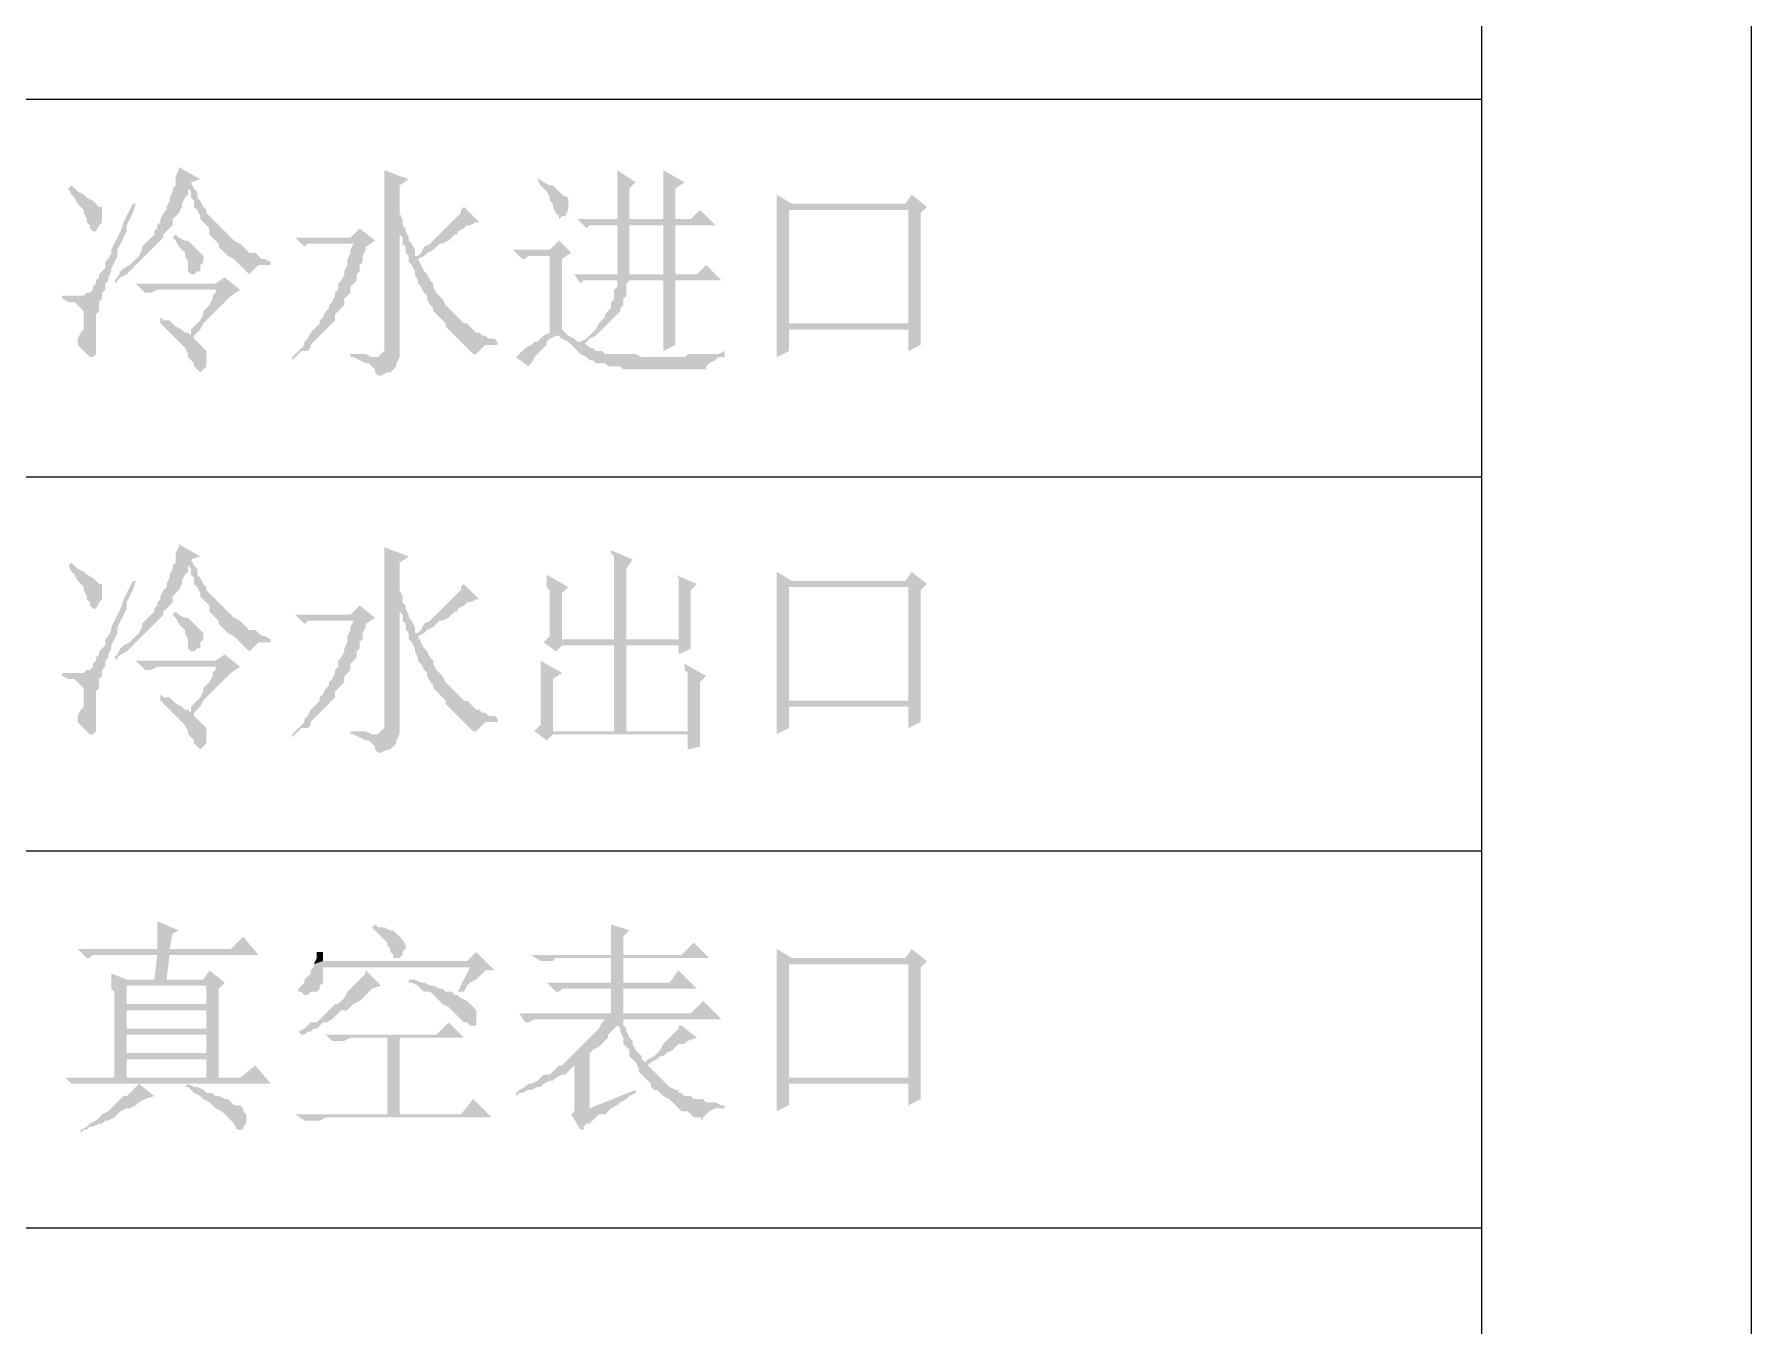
# Model space of a CAD drawing. Header units: millimetres. Extents: x 6 to 291, y 3 to 207.
# Drawn here: x 267.12 to 290.83, y 61.51 to 79.34 of the extents above; entities that cross this region are included whole.
import ezdxf

# ---------------------------------------------------------------- set-up
doc = ezdxf.new("R2010")
doc.units = ezdxf.units.MM

msp = doc.modelspace()

# ---------------------------------------------------------------- hatches: boundary and pattern name
at = {"true_color": 0x00b8b8}
h = msp.add_hatch(color=132, dxfattribs=at)
h.dxf.hatch_style = 2
h.paths.add_polyline_path([(269.112944, 77.512333), (269.112944, 77.47), (269.07061, 77.385333), (269.07061, 77.258333), (269.028277, 77.216), (269.239944, 77.216), (269.282277, 77.173667), (269.282277, 77.089), (269.32461, 77.046667), (269.32461, 76.962), (269.366944, 76.919667), (269.409277, 76.835), (269.409277, 76.792667), (269.45161, 76.750333), (269.493944, 76.708), (269.536277, 76.665667), (269.536277, 76.581), (269.57861, 76.538667), (269.620944, 76.496333), (269.663277, 76.454), (269.663277, 76.411667), (269.70561, 76.369333), (269.747944, 76.327), (269.790277, 76.284667), (269.874944, 76.242333), (269.917277, 76.2), (270.298277, 76.157667), (270.382944, 76.157667), (270.382944, 76.2), (270.298277, 76.242333), (270.255944, 76.242333), (270.21361, 76.284667), (270.171277, 76.327), (270.08661, 76.327), (270.044277, 76.369333), (270.001944, 76.411667), (269.95961, 76.454), (269.874944, 76.496333), (269.83261, 76.538667), (269.790277, 76.581), (269.747944, 76.623333), (269.70561, 76.665667), (269.663277, 76.708), (269.620944, 76.750333), (269.57861, 76.792667), (269.536277, 76.835), (269.493944, 76.877333), (269.493944, 76.919667), (269.45161, 76.962), (269.409277, 77.046667), (269.366944, 77.089), (269.366944, 77.173667), (269.32461, 77.216), (269.282277, 77.300667), (269.409277, 77.343)])
h = msp.add_hatch(color=132, dxfattribs=at)
h.dxf.hatch_style = 2
h.paths.add_polyline_path([(271.949277, 77.47), (271.949277, 74.972333), (271.906944, 74.93), (271.86461, 74.887667), (271.48361, 74.887667), (271.525944, 74.887667), (271.61061, 74.845333), (271.695277, 74.803), (271.73761, 74.803), (271.779944, 74.760667), (271.822277, 74.718333), (271.822277, 74.676), (271.86461, 74.633667), (271.86461, 74.591333), (271.86461, 74.633667), (271.906944, 74.633667), (271.99161, 74.676), (272.033944, 74.676), (272.076277, 74.718333), (272.11861, 74.760667), (272.11861, 74.803), (272.160944, 74.887667), (272.160944, 76.708), (272.203277, 76.708), (272.203277, 76.792667), (272.160944, 76.877333), (272.160944, 77.258333), (272.287944, 77.343)])
h = msp.add_hatch(color=132, dxfattribs=at)
h.dxf.hatch_style = 2
h.paths.add_polyline_path([(274.108277, 77.343), (274.065944, 77.343), (274.108277, 77.258333), (274.15061, 77.216), (274.192944, 77.173667), (274.235277, 77.089), (274.235277, 77.046667), (274.27761, 77.004333), (274.27761, 76.962), (274.319944, 76.877333), (274.362277, 76.835), (274.362277, 76.792667), (274.40461, 76.835), (274.446944, 76.835), (274.489277, 76.919667), (274.489277, 76.962), (274.489277, 77.089), (274.40461, 77.131333), (274.362277, 77.173667), (274.319944, 77.216), (274.27761, 77.258333), (274.235277, 77.258333), (274.15061, 77.300667)])
h = msp.add_hatch(color=132, dxfattribs=at)
h.dxf.hatch_style = 2
h.paths.add_polyline_path([(275.16661, 77.47), (275.16661, 76.792667), (275.335944, 76.792667), (275.335944, 77.216), (275.42061, 77.300667)])
h = msp.add_hatch(color=132, dxfattribs=at)
h.dxf.hatch_style = 2
h.paths.add_polyline_path([(275.80161, 77.47), (275.80161, 76.792667), (275.970944, 76.792667), (275.970944, 77.216), (276.097944, 77.300667)])
h = msp.add_hatch(color=132, dxfattribs=at)
h.dxf.hatch_style = 2
h.paths.add_polyline_path([(267.631277, 77.258333), (267.588944, 77.216), (267.631277, 77.131333), (267.67361, 77.089), (267.715944, 77.004333), (267.758277, 76.962), (267.80061, 76.919667), (267.80061, 76.877333), (267.842944, 76.792667), (267.842944, 76.750333), (267.885277, 76.708), (267.885277, 76.665667), (267.92761, 76.623333), (267.969944, 76.623333), (268.012277, 76.708), (268.05461, 76.750333), (268.05461, 76.877333), (268.05461, 76.962), (268.012277, 76.962), (267.969944, 77.004333), (267.92761, 77.046667), (267.842944, 77.089), (267.80061, 77.131333), (267.715944, 77.173667)])
h = msp.add_hatch(color=132, dxfattribs=at)
h.dxf.hatch_style = 2
h.paths.add_polyline_path([(269.028277, 77.216), (269.028277, 77.173667), (268.985944, 77.089), (268.985944, 77.046667), (268.94361, 76.962), (268.94361, 76.919667), (268.901277, 76.877333), (268.858944, 76.792667), (268.858944, 76.750333), (268.81661, 76.708), (268.81661, 76.665667), (268.774277, 76.623333), (268.774277, 76.581), (268.731944, 76.538667), (268.68961, 76.496333), (268.647277, 76.454), (268.604944, 76.411667), (268.604944, 76.369333), (268.56261, 76.284667), (268.520277, 76.242333), (268.477944, 76.2), (268.43561, 76.157667), (268.350944, 76.115333), (268.30861, 76.073), (268.266277, 75.988333), (268.223944, 75.946), (268.266277, 75.903667), (268.266277, 75.946), (268.30861, 75.988333), (268.393277, 76.030667), (268.43561, 76.073), (268.477944, 76.115333), (268.520277, 76.157667), (268.56261, 76.2), (268.604944, 76.242333), (268.647277, 76.284667), (268.68961, 76.327), (268.731944, 76.369333), (268.774277, 76.411667), (268.81661, 76.454), (268.858944, 76.496333), (268.901277, 76.538667), (268.901277, 76.581), (268.94361, 76.623333), (268.985944, 76.665667), (269.028277, 76.708), (269.028277, 76.792667), (269.07061, 76.835), (269.112944, 76.877333), (269.155277, 76.962), (269.155277, 77.004333), (269.19761, 77.089), (269.239944, 77.131333), (269.239944, 77.216)])
h = msp.add_hatch(color=132, dxfattribs=at)
h.dxf.hatch_style = 2
h.paths.add_polyline_path([(277.367944, 77.131333), (277.367944, 76.962), (279.188277, 76.919667), (279.188277, 75.353333), (277.537277, 75.353333), (277.367944, 75.311), (277.367944, 75.268667), (279.188277, 75.268667), (279.188277, 74.972333), (279.35761, 75.057), (279.35761, 76.877333), (279.442277, 76.962), (277.57961, 77.004333)])
h = msp.add_hatch(color=132, dxfattribs=at)
h.dxf.hatch_style = 2
h.paths.add_polyline_path([(279.23061, 77.131333), (279.145944, 77.004333), (277.57961, 77.004333), (279.442277, 76.962)])
h = msp.add_hatch(color=132, dxfattribs=at)
h.dxf.hatch_style = 2
h.paths.add_polyline_path([(268.477944, 77.004333), (268.43561, 76.919667), (268.393277, 76.835), (268.350944, 76.750333), (268.30861, 76.623333), (268.266277, 76.538667), (268.223944, 76.454), (268.18161, 76.369333), (268.18161, 76.327), (268.139277, 76.242333), (268.096944, 76.2), (268.096944, 76.115333), (268.05461, 76.073), (268.012277, 76.030667), (268.012277, 75.988333), (267.969944, 75.946), (267.969944, 75.903667), (267.92761, 75.861333), (267.92761, 75.819), (267.885277, 75.776667), (267.842944, 75.776667), (267.80061, 75.734333), (267.67361, 75.734333), (268.05461, 75.692), (268.05461, 75.776667), (268.096944, 75.819), (268.096944, 75.903667), (268.139277, 75.946), (268.139277, 75.988333), (268.18161, 76.073), (268.18161, 76.115333), (268.223944, 76.2), (268.266277, 76.284667), (268.266277, 76.369333), (268.30861, 76.454), (268.350944, 76.538667), (268.393277, 76.623333), (268.393277, 76.708), (268.43561, 76.792667), (268.477944, 76.877333), (268.520277, 77.004333)])
h = msp.add_hatch(color=132, dxfattribs=at)
h.dxf.hatch_style = 2
h.paths.add_polyline_path([(273.049944, 76.962), (273.00761, 76.919667), (273.00761, 76.877333), (272.965277, 76.835), (272.922944, 76.792667), (272.88061, 76.750333), (272.838277, 76.708), (272.795944, 76.665667), (272.75361, 76.623333), (272.711277, 76.581), (272.668944, 76.538667), (272.62661, 76.496333), (272.584277, 76.454), (272.49961, 76.411667), (272.457277, 76.327), (272.414944, 76.284667), (272.49961, 76.284667), (272.541944, 76.327), (272.62661, 76.369333), (272.668944, 76.411667), (272.711277, 76.454), (272.75361, 76.454), (272.838277, 76.496333), (272.88061, 76.538667), (272.922944, 76.581), (272.965277, 76.581), (272.965277, 76.623333), (273.049944, 76.665667), (273.092277, 76.708), (273.13461, 76.708), (273.219277, 76.750333), (273.26161, 76.750333)])
h = msp.add_hatch(color=132, dxfattribs=at)
h.dxf.hatch_style = 2
h.paths.add_polyline_path([(276.30961, 76.919667), (276.18261, 76.792667), (274.616277, 76.792667), (274.743277, 76.665667), (274.78561, 76.708), (276.521277, 76.708)])
h = msp.add_hatch(color=132, dxfattribs=at)
h.dxf.hatch_style = 2
h.paths.add_polyline_path([(277.367944, 76.962), (277.367944, 75.311), (277.537277, 75.353333), (277.537277, 76.919667), (279.188277, 76.919667)])
h = msp.add_hatch(color=132, dxfattribs=at)
h.dxf.hatch_style = 2
h.paths.add_polyline_path([(271.61061, 76.665667), (271.48361, 76.538667), (270.72161, 76.538667), (270.84861, 76.411667), (270.890944, 76.454), (271.525944, 76.454), (271.822277, 76.496333)])
h = msp.add_hatch(color=132, dxfattribs=at)
h.dxf.hatch_style = 2
h.paths.add_polyline_path([(272.203277, 76.708), (272.160944, 76.708), (272.160944, 76.581), (272.203277, 76.538667), (272.203277, 76.454), (272.24561, 76.411667), (272.24561, 76.327), (272.287944, 76.284667), (272.287944, 76.2), (272.330277, 76.157667), (272.37261, 76.073), (272.37261, 76.030667), (272.414944, 75.946), (272.414944, 75.903667), (272.457277, 75.861333), (272.49961, 75.776667), (272.541944, 75.734333), (272.541944, 75.692), (272.584277, 75.607333), (272.62661, 75.565), (272.62661, 75.522667), (272.668944, 75.480333), (272.711277, 75.438), (272.75361, 75.395667), (272.795944, 75.353333), (272.795944, 75.311), (272.838277, 75.268667), (272.88061, 75.226333), (272.922944, 75.184), (272.965277, 75.141667), (273.00761, 75.099333), (273.049944, 75.057), (273.092277, 75.014667), (273.13461, 74.972333), (273.176944, 74.93), (273.219277, 74.93), (273.26161, 74.972333), (273.303944, 75.014667), (273.346277, 75.057), (273.51561, 75.057), (273.51561, 75.099333), (273.473277, 75.141667), (273.38861, 75.141667), (273.346277, 75.184), (273.303944, 75.184), (273.26161, 75.226333), (273.219277, 75.226333), (273.176944, 75.268667), (273.13461, 75.311), (273.092277, 75.353333), (273.049944, 75.353333), (273.00761, 75.395667), (272.965277, 75.438), (272.922944, 75.480333), (272.88061, 75.522667), (272.838277, 75.565), (272.795944, 75.607333), (272.75361, 75.692), (272.711277, 75.734333), (272.668944, 75.776667), (272.62661, 75.861333), (272.62661, 75.903667), (272.584277, 75.946), (272.541944, 76.030667), (272.49961, 76.073), (272.457277, 76.157667), (272.414944, 76.242333), (272.49961, 76.284667), (272.37261, 76.284667), (272.37261, 76.369333), (272.330277, 76.454), (272.287944, 76.496333), (272.287944, 76.538667), (272.24561, 76.623333), (272.24561, 76.665667)])
h = msp.add_hatch(color=132, dxfattribs=at)
h.dxf.hatch_style = 2
h.paths.add_polyline_path([(275.335944, 76.030667), (275.335944, 76.708), (275.16661, 76.708), (275.16661, 76.030667)])
h = msp.add_hatch(color=132, dxfattribs=at)
h.dxf.hatch_style = 2
h.paths.add_polyline_path([(275.970944, 76.708), (275.80161, 76.708), (275.80161, 76.030667), (275.16661, 76.030667), (275.970944, 76.030667)])
h = msp.add_hatch(color=132, dxfattribs=at)
h.dxf.hatch_style = 2
h.paths.add_polyline_path([(269.07061, 76.581), (269.028277, 76.538667), (269.07061, 76.496333), (269.112944, 76.411667), (269.155277, 76.369333), (269.19761, 76.327), (269.19761, 76.284667), (269.239944, 76.2), (269.239944, 76.157667), (269.239944, 76.073), (269.282277, 76.030667), (269.32461, 76.030667), (269.366944, 76.073), (269.409277, 76.073), (269.409277, 76.157667), (269.45161, 76.2), (269.45161, 76.284667), (269.409277, 76.327), (269.366944, 76.369333), (269.32461, 76.411667), (269.282277, 76.454), (269.239944, 76.496333), (269.19761, 76.496333), (269.112944, 76.538667)])
h = msp.add_hatch(color=132, dxfattribs=at)
h.dxf.hatch_style = 2
h.paths.add_polyline_path([(271.822277, 76.496333), (271.525944, 76.454), (271.48361, 76.369333), (271.48361, 76.327), (271.441277, 76.242333), (271.441277, 76.157667), (271.398944, 76.073), (271.398944, 76.030667), (271.35661, 75.946), (271.314277, 75.903667), (271.314277, 75.819), (271.271944, 75.776667), (271.271944, 75.734333), (271.22961, 75.649667), (271.187277, 75.607333), (271.187277, 75.565), (271.144944, 75.522667), (271.10261, 75.438), (271.060277, 75.395667), (271.060277, 75.353333), (271.017944, 75.311), (270.97561, 75.268667), (270.933277, 75.226333), (270.890944, 75.141667), (270.84861, 75.099333), (270.84861, 75.057), (270.806277, 75.014667), (270.763944, 74.972333), (270.72161, 74.93), (270.679277, 74.887667), (270.679277, 74.845333), (270.72161, 74.887667), (270.763944, 74.93), (270.806277, 74.972333), (270.890944, 74.972333), (270.933277, 75.014667), (270.933277, 75.057), (270.97561, 75.099333), (271.017944, 75.141667), (271.060277, 75.184), (271.10261, 75.226333), (271.144944, 75.268667), (271.187277, 75.311), (271.22961, 75.353333), (271.271944, 75.395667), (271.271944, 75.480333), (271.314277, 75.522667), (271.35661, 75.565), (271.398944, 75.607333), (271.398944, 75.692), (271.441277, 75.734333), (271.48361, 75.776667), (271.48361, 75.861333), (271.525944, 75.903667), (271.568277, 75.946), (271.568277, 76.030667), (271.61061, 76.073), (271.61061, 76.157667), (271.652944, 76.2), (271.652944, 76.284667), (271.695277, 76.369333), (271.695277, 76.411667)])
h = msp.add_hatch(color=132, dxfattribs=at)
h.dxf.hatch_style = 2
h.paths.add_polyline_path([(274.362277, 76.496333), (274.235277, 76.369333), (273.727277, 76.369333), (273.854277, 76.242333), (273.89661, 76.242333), (273.938944, 76.284667), (274.235277, 76.284667), (274.53161, 76.327)])
h = msp.add_hatch(color=132, dxfattribs=at)
h.dxf.hatch_style = 2
h.paths.add_polyline_path([(269.917277, 76.2), (269.95961, 76.157667), (270.001944, 76.115333), (270.044277, 76.073), (270.08661, 76.030667), (270.128944, 76.073), (270.171277, 76.115333), (270.21361, 76.157667), (270.298277, 76.157667)])
h = msp.add_hatch(color=132, dxfattribs=at)
h.dxf.hatch_style = 2
h.paths.add_polyline_path([(274.53161, 76.327), (274.235277, 76.284667), (274.235277, 75.226333), (274.15061, 75.184), (274.108277, 75.141667), (274.065944, 75.099333), (274.02361, 75.099333), (273.981277, 75.057), (273.89661, 75.014667), (273.854277, 74.972333), (273.811944, 74.93), (273.76961, 74.887667), (273.938944, 74.760667), (273.981277, 74.803), (274.02361, 74.887667), (274.065944, 74.93), (274.108277, 74.972333), (274.15061, 75.014667), (274.192944, 75.057), (274.192944, 75.099333), (274.235277, 75.141667), (274.319944, 75.184), (274.446944, 75.226333), (274.40461, 75.268667), (274.40461, 76.242333)])
h = msp.add_hatch(color=132, dxfattribs=at)
h.dxf.hatch_style = 2
h.paths.add_polyline_path([(276.394277, 76.157667), (276.267277, 76.030667), (274.573944, 76.030667), (274.65861, 75.903667), (274.700944, 75.946), (276.605944, 75.946)])
h = msp.add_hatch(color=132, dxfattribs=at)
h.dxf.hatch_style = 2
h.paths.add_polyline_path([(269.747944, 75.988333), (269.620944, 75.903667), (268.520277, 75.903667), (268.647277, 75.776667), (268.731944, 75.776667), (268.81661, 75.819), (269.95961, 75.819)])
h = msp.add_hatch(color=132, dxfattribs=at)
h.dxf.hatch_style = 2
h.paths.add_polyline_path([(275.16661, 75.946), (275.16661, 75.861333), (275.124277, 75.819), (275.124277, 75.692), (275.081944, 75.649667), (275.081944, 75.565), (275.03961, 75.522667), (274.997277, 75.480333), (274.997277, 75.438), (274.954944, 75.395667), (274.91261, 75.353333), (274.870277, 75.268667), (274.827944, 75.226333), (274.78561, 75.184), (274.743277, 75.141667), (274.65861, 75.099333), (274.700944, 75.057), (274.743277, 75.099333), (274.78561, 75.141667), (274.870277, 75.184), (274.91261, 75.226333), (274.954944, 75.268667), (274.997277, 75.311), (275.03961, 75.353333), (275.081944, 75.395667), (275.124277, 75.438), (275.16661, 75.480333), (275.208944, 75.522667), (275.208944, 75.565), (275.251277, 75.607333), (275.251277, 75.692), (275.29361, 75.734333), (275.29361, 75.903667), (275.335944, 75.946), (275.80161, 75.946)])
h = msp.add_hatch(color=132, dxfattribs=at)
h.dxf.hatch_style = 2
h.paths.add_polyline_path([(275.970944, 75.946), (275.16661, 75.946), (275.80161, 75.946), (275.80161, 74.972333), (275.970944, 75.057), (275.970944, 75.861333)])
h = msp.add_hatch(color=132, dxfattribs=at)
h.dxf.hatch_style = 2
h.paths.add_polyline_path([(267.504277, 75.734333), (267.504277, 75.692), (267.588944, 75.649667), (267.67361, 75.649667), (267.715944, 75.607333), (267.758277, 75.565), (267.80061, 75.522667), (267.80061, 75.480333), (267.80061, 75.268667), (267.758277, 75.226333), (267.715944, 75.141667), (267.715944, 75.057), (267.758277, 75.014667), (267.80061, 74.972333), (267.842944, 74.93), (267.885277, 74.887667), (267.92761, 74.887667), (267.969944, 74.93), (267.969944, 75.480333), (268.012277, 75.522667), (268.012277, 75.565), (268.012277, 75.649667), (268.05461, 75.692), (267.67361, 75.734333), (267.588944, 75.734333)])
h = msp.add_hatch(color=132, dxfattribs=at)
h.dxf.hatch_style = 2
h.paths.add_polyline_path([(269.95961, 75.819), (269.620944, 75.819), (269.620944, 75.776667), (269.57861, 75.734333), (269.57861, 75.692), (269.536277, 75.607333), (269.493944, 75.565), (269.45161, 75.522667), (269.45161, 75.480333), (269.409277, 75.395667), (269.366944, 75.353333), (269.32461, 75.311), (269.282277, 75.268667), (269.282277, 75.184), (269.028277, 75.184), (269.07061, 75.141667), (269.112944, 75.099333), (269.155277, 75.057), (269.19761, 75.014667), (269.239944, 74.93), (269.239944, 74.887667), (269.282277, 74.845333), (269.32461, 74.803), (269.32461, 74.760667), (269.366944, 74.718333), (269.409277, 74.676), (269.45161, 74.718333), (269.493944, 74.760667), (269.493944, 74.972333), (269.45161, 75.014667), (269.409277, 75.057), (269.366944, 75.099333), (269.32461, 75.141667), (269.32461, 75.184), (269.366944, 75.226333), (269.409277, 75.268667), (269.45161, 75.353333), (269.493944, 75.395667), (269.536277, 75.438), (269.57861, 75.480333), (269.620944, 75.522667), (269.663277, 75.565), (269.70561, 75.607333), (269.747944, 75.649667), (269.790277, 75.692), (269.83261, 75.734333)])
h = msp.add_hatch(color=132, dxfattribs=at)
h.dxf.hatch_style = 2
h.paths.add_polyline_path([(268.858944, 75.438), (268.858944, 75.353333), (268.901277, 75.311), (268.94361, 75.268667), (268.985944, 75.226333), (269.028277, 75.184), (269.282277, 75.184), (269.239944, 75.226333), (269.19761, 75.226333), (269.155277, 75.268667), (269.07061, 75.311), (269.028277, 75.353333), (268.985944, 75.395667), (268.901277, 75.395667)])
h = msp.add_hatch(color=132, dxfattribs=at)
h.dxf.hatch_style = 2
h.paths.add_polyline_path([(274.446944, 75.226333), (274.319944, 75.184), (274.362277, 75.184), (274.40461, 75.141667), (274.489277, 75.099333), (274.573944, 75.014667), (274.616277, 74.972333), (274.65861, 74.93), (274.743277, 74.887667), (275.80161, 74.887667), (275.505277, 74.887667), (275.42061, 74.93), (274.997277, 74.93), (274.954944, 74.972333), (274.870277, 74.972333), (274.827944, 75.014667), (274.78561, 75.014667), (274.743277, 75.057), (274.65861, 75.099333), (274.616277, 75.099333), (274.573944, 75.141667), (274.489277, 75.184)])
h = msp.add_hatch(color=132, dxfattribs=at)
h.dxf.hatch_style = 2
h.paths.add_polyline_path([(277.367944, 75.268667), (277.367944, 74.887667), (277.537277, 74.972333), (277.537277, 75.268667), (279.188277, 75.268667)])
h = msp.add_hatch(color=132, dxfattribs=at)
h.dxf.hatch_style = 2
h.paths.add_polyline_path([(271.48361, 74.93), (271.48361, 74.887667), (271.86461, 74.887667), (271.779944, 74.887667), (271.695277, 74.93), (271.568277, 74.93)])
h = msp.add_hatch(color=132, dxfattribs=at)
h.dxf.hatch_style = 2
h.paths.add_polyline_path([(276.648277, 74.972333), (276.56361, 74.93), (276.140277, 74.93), (276.097944, 74.887667), (274.743277, 74.887667), (274.78561, 74.845333), (274.827944, 74.845333), (274.870277, 74.803), (274.997277, 74.803), (275.03961, 74.760667), (275.208944, 74.760667), (275.251277, 74.718333), (276.394277, 74.718333), (276.394277, 74.760667), (276.43661, 74.803), (276.521277, 74.845333), (276.56361, 74.887667), (276.648277, 74.887667)])
h = msp.add_hatch(color=132, dxfattribs=at)
h.dxf.hatch_style = 2
h.paths.add_polyline_path([(269.112944, 72.305333), (269.112944, 72.263), (269.07061, 72.178333), (269.07061, 72.051333), (269.028277, 72.009), (269.239944, 72.009), (269.282277, 71.966667), (269.282277, 71.882), (269.32461, 71.839667), (269.32461, 71.755), (269.366944, 71.712667), (269.409277, 71.628), (269.409277, 71.585667), (269.45161, 71.543333), (269.493944, 71.501), (269.536277, 71.458667), (269.536277, 71.374), (269.57861, 71.331667), (269.620944, 71.289333), (269.663277, 71.247), (269.663277, 71.204667), (269.70561, 71.162333), (269.747944, 71.12), (269.790277, 71.077667), (269.874944, 71.035333), (269.917277, 70.993), (270.298277, 70.950667), (270.382944, 70.950667), (270.382944, 70.993), (270.298277, 71.035333), (270.255944, 71.035333), (270.21361, 71.077667), (270.171277, 71.12), (270.08661, 71.12), (270.044277, 71.162333), (270.001944, 71.204667), (269.95961, 71.247), (269.874944, 71.289333), (269.83261, 71.331667), (269.790277, 71.374), (269.747944, 71.416333), (269.70561, 71.458667), (269.663277, 71.501), (269.620944, 71.543333), (269.57861, 71.585667), (269.536277, 71.628), (269.493944, 71.670333), (269.493944, 71.712667), (269.45161, 71.755), (269.409277, 71.839667), (269.366944, 71.882), (269.366944, 71.966667), (269.32461, 72.009), (269.282277, 72.093667), (269.409277, 72.136)])
h = msp.add_hatch(color=132, dxfattribs=at)
h.dxf.hatch_style = 2
h.paths.add_polyline_path([(271.949277, 72.263), (271.949277, 69.765333), (271.906944, 69.723), (271.86461, 69.680667), (271.48361, 69.680667), (271.525944, 69.680667), (271.61061, 69.638333), (271.695277, 69.596), (271.73761, 69.596), (271.779944, 69.553667), (271.822277, 69.511333), (271.822277, 69.469), (271.86461, 69.426667), (271.86461, 69.384333), (271.86461, 69.426667), (271.906944, 69.426667), (271.99161, 69.469), (272.033944, 69.469), (272.076277, 69.511333), (272.11861, 69.553667), (272.11861, 69.596), (272.160944, 69.680667), (272.160944, 71.501), (272.203277, 71.501), (272.203277, 71.585667), (272.160944, 71.670333), (272.160944, 72.051333), (272.287944, 72.136)])
h = msp.add_hatch(color=132, dxfattribs=at)
h.dxf.hatch_style = 2
h.paths.add_polyline_path([(275.081944, 72.220667), (275.081944, 72.178333), (275.124277, 72.136), (275.124277, 70.993), (274.40461, 70.993), (275.29361, 70.993), (275.29361, 71.966667), (275.378277, 72.093667)])
h = msp.add_hatch(color=132, dxfattribs=at)
h.dxf.hatch_style = 2
h.paths.add_polyline_path([(267.631277, 72.051333), (267.588944, 72.009), (267.631277, 71.924333), (267.67361, 71.882), (267.715944, 71.797333), (267.758277, 71.755), (267.80061, 71.712667), (267.80061, 71.670333), (267.842944, 71.585667), (267.842944, 71.543333), (267.885277, 71.501), (267.885277, 71.458667), (267.92761, 71.416333), (267.969944, 71.416333), (268.012277, 71.501), (268.05461, 71.543333), (268.05461, 71.670333), (268.05461, 71.755), (268.012277, 71.755), (267.969944, 71.797333), (267.92761, 71.839667), (267.842944, 71.882), (267.80061, 71.924333), (267.715944, 71.966667)])
h = msp.add_hatch(color=132, dxfattribs=at)
h.dxf.hatch_style = 2
h.paths.add_polyline_path([(269.028277, 72.009), (269.028277, 71.966667), (268.985944, 71.882), (268.985944, 71.839667), (268.94361, 71.755), (268.94361, 71.712667), (268.901277, 71.670333), (268.858944, 71.585667), (268.858944, 71.543333), (268.81661, 71.501), (268.81661, 71.458667), (268.774277, 71.416333), (268.774277, 71.374), (268.731944, 71.331667), (268.68961, 71.289333), (268.647277, 71.247), (268.604944, 71.204667), (268.604944, 71.162333), (268.56261, 71.077667), (268.520277, 71.035333), (268.477944, 70.993), (268.43561, 70.950667), (268.350944, 70.908333), (268.30861, 70.866), (268.266277, 70.781333), (268.223944, 70.739), (268.266277, 70.696667), (268.266277, 70.739), (268.30861, 70.781333), (268.393277, 70.823667), (268.43561, 70.866), (268.477944, 70.908333), (268.520277, 70.950667), (268.56261, 70.993), (268.604944, 71.035333), (268.647277, 71.077667), (268.68961, 71.12), (268.731944, 71.162333), (268.774277, 71.204667), (268.81661, 71.247), (268.858944, 71.289333), (268.901277, 71.331667), (268.901277, 71.374), (268.94361, 71.416333), (268.985944, 71.458667), (269.028277, 71.501), (269.028277, 71.585667), (269.07061, 71.628), (269.112944, 71.670333), (269.155277, 71.755), (269.155277, 71.797333), (269.19761, 71.882), (269.239944, 71.924333), (269.239944, 72.009)])
h = msp.add_hatch(color=132, dxfattribs=at)
h.dxf.hatch_style = 2
h.paths.add_polyline_path([(274.192944, 71.882), (274.192944, 71.712667), (274.235277, 71.670333), (274.235277, 71.035333), (274.15061, 70.950667), (275.29361, 70.993), (274.40461, 70.993), (274.40461, 71.628), (274.489277, 71.712667)])
h = msp.add_hatch(color=132, dxfattribs=at)
h.dxf.hatch_style = 2
h.paths.add_polyline_path([(275.970944, 71.882), (276.013277, 71.839667), (276.013277, 70.993), (275.29361, 70.993), (274.15061, 70.950667), (274.319944, 70.823667), (274.40461, 70.908333), (275.124277, 70.908333), (276.18261, 70.950667), (276.18261, 71.670333), (276.267277, 71.755)])
h = msp.add_hatch(color=132, dxfattribs=at)
h.dxf.hatch_style = 2
h.paths.add_polyline_path([(277.367944, 71.924333), (277.367944, 71.755), (279.188277, 71.712667), (279.188277, 70.146333), (277.537277, 70.146333), (277.367944, 70.104), (277.367944, 70.061667), (279.188277, 70.061667), (279.188277, 69.765333), (279.35761, 69.85), (279.35761, 71.670333), (279.442277, 71.755), (277.57961, 71.797333)])
h = msp.add_hatch(color=132, dxfattribs=at)
h.dxf.hatch_style = 2
h.paths.add_polyline_path([(279.23061, 71.924333), (279.145944, 71.797333), (277.57961, 71.797333), (279.442277, 71.755)])
h = msp.add_hatch(color=132, dxfattribs=at)
h.dxf.hatch_style = 2
h.paths.add_polyline_path([(268.477944, 71.797333), (268.43561, 71.712667), (268.393277, 71.628), (268.350944, 71.543333), (268.30861, 71.416333), (268.266277, 71.331667), (268.223944, 71.247), (268.18161, 71.162333), (268.18161, 71.12), (268.139277, 71.035333), (268.096944, 70.993), (268.096944, 70.908333), (268.05461, 70.866), (268.012277, 70.823667), (268.012277, 70.781333), (267.969944, 70.739), (267.969944, 70.696667), (267.92761, 70.654333), (267.92761, 70.612), (267.885277, 70.569667), (267.842944, 70.569667), (267.80061, 70.527333), (267.67361, 70.527333), (268.05461, 70.485), (268.05461, 70.569667), (268.096944, 70.612), (268.096944, 70.696667), (268.139277, 70.739), (268.139277, 70.781333), (268.18161, 70.866), (268.18161, 70.908333), (268.223944, 70.993), (268.266277, 71.077667), (268.266277, 71.162333), (268.30861, 71.247), (268.350944, 71.331667), (268.393277, 71.416333), (268.393277, 71.501), (268.43561, 71.585667), (268.477944, 71.670333), (268.520277, 71.797333)])
h = msp.add_hatch(color=132, dxfattribs=at)
h.dxf.hatch_style = 2
h.paths.add_polyline_path([(273.049944, 71.755), (273.00761, 71.712667), (273.00761, 71.670333), (272.965277, 71.628), (272.922944, 71.585667), (272.88061, 71.543333), (272.838277, 71.501), (272.795944, 71.458667), (272.75361, 71.416333), (272.711277, 71.374), (272.668944, 71.331667), (272.62661, 71.289333), (272.584277, 71.247), (272.49961, 71.204667), (272.457277, 71.12), (272.414944, 71.077667), (272.49961, 71.077667), (272.541944, 71.12), (272.62661, 71.162333), (272.668944, 71.204667), (272.711277, 71.247), (272.75361, 71.247), (272.838277, 71.289333), (272.88061, 71.331667), (272.922944, 71.374), (272.965277, 71.374), (272.965277, 71.416333), (273.049944, 71.458667), (273.092277, 71.501), (273.13461, 71.501), (273.219277, 71.543333), (273.26161, 71.543333)])
h = msp.add_hatch(color=132, dxfattribs=at)
h.dxf.hatch_style = 2
h.paths.add_polyline_path([(277.367944, 71.755), (277.367944, 70.104), (277.537277, 70.146333), (277.537277, 71.712667), (279.188277, 71.712667)])
h = msp.add_hatch(color=132, dxfattribs=at)
h.dxf.hatch_style = 2
h.paths.add_polyline_path([(269.07061, 71.374), (269.028277, 71.331667), (269.07061, 71.289333), (269.112944, 71.204667), (269.155277, 71.162333), (269.19761, 71.12), (269.19761, 71.077667), (269.239944, 70.993), (269.239944, 70.950667), (269.239944, 70.866), (269.282277, 70.823667), (269.32461, 70.823667), (269.366944, 70.866), (269.409277, 70.866), (269.409277, 70.950667), (269.45161, 70.993), (269.45161, 71.077667), (269.409277, 71.12), (269.366944, 71.162333), (269.32461, 71.204667), (269.282277, 71.247), (269.239944, 71.289333), (269.19761, 71.289333), (269.112944, 71.331667)])
h = msp.add_hatch(color=132, dxfattribs=at)
h.dxf.hatch_style = 2
h.paths.add_polyline_path([(271.61061, 71.458667), (271.48361, 71.331667), (270.72161, 71.331667), (270.84861, 71.204667), (270.890944, 71.247), (271.525944, 71.247), (271.822277, 71.289333)])
h = msp.add_hatch(color=132, dxfattribs=at)
h.dxf.hatch_style = 2
h.paths.add_polyline_path([(272.203277, 71.501), (272.160944, 71.501), (272.160944, 71.374), (272.203277, 71.331667), (272.203277, 71.247), (272.24561, 71.204667), (272.24561, 71.12), (272.287944, 71.077667), (272.287944, 70.993), (272.330277, 70.950667), (272.37261, 70.866), (272.37261, 70.823667), (272.414944, 70.739), (272.414944, 70.696667), (272.457277, 70.654333), (272.49961, 70.569667), (272.541944, 70.527333), (272.541944, 70.485), (272.584277, 70.400333), (272.62661, 70.358), (272.62661, 70.315667), (272.668944, 70.273333), (272.711277, 70.231), (272.75361, 70.188667), (272.795944, 70.146333), (272.795944, 70.104), (272.838277, 70.061667), (272.88061, 70.019333), (272.922944, 69.977), (272.965277, 69.934667), (273.00761, 69.892333), (273.049944, 69.85), (273.092277, 69.807667), (273.13461, 69.765333), (273.176944, 69.723), (273.219277, 69.723), (273.26161, 69.765333), (273.303944, 69.807667), (273.346277, 69.85), (273.51561, 69.85), (273.51561, 69.892333), (273.473277, 69.934667), (273.38861, 69.934667), (273.346277, 69.977), (273.303944, 69.977), (273.26161, 70.019333), (273.219277, 70.019333), (273.176944, 70.061667), (273.13461, 70.104), (273.092277, 70.146333), (273.049944, 70.146333), (273.00761, 70.188667), (272.965277, 70.231), (272.922944, 70.273333), (272.88061, 70.315667), (272.838277, 70.358), (272.795944, 70.400333), (272.75361, 70.485), (272.711277, 70.527333), (272.668944, 70.569667), (272.62661, 70.654333), (272.62661, 70.696667), (272.584277, 70.739), (272.541944, 70.823667), (272.49961, 70.866), (272.457277, 70.950667), (272.414944, 71.035333), (272.49961, 71.077667), (272.37261, 71.077667), (272.37261, 71.162333), (272.330277, 71.247), (272.287944, 71.289333), (272.287944, 71.331667), (272.24561, 71.416333), (272.24561, 71.458667)])
h = msp.add_hatch(color=132, dxfattribs=at)
h.dxf.hatch_style = 2
h.paths.add_polyline_path([(271.822277, 71.289333), (271.525944, 71.247), (271.48361, 71.162333), (271.48361, 71.12), (271.441277, 71.035333), (271.441277, 70.950667), (271.398944, 70.866), (271.398944, 70.823667), (271.35661, 70.739), (271.314277, 70.696667), (271.314277, 70.612), (271.271944, 70.569667), (271.271944, 70.527333), (271.22961, 70.442667), (271.187277, 70.400333), (271.187277, 70.358), (271.144944, 70.315667), (271.10261, 70.231), (271.060277, 70.188667), (271.060277, 70.146333), (271.017944, 70.104), (270.97561, 70.061667), (270.933277, 70.019333), (270.890944, 69.934667), (270.84861, 69.892333), (270.84861, 69.85), (270.806277, 69.807667), (270.763944, 69.765333), (270.72161, 69.723), (270.679277, 69.680667), (270.679277, 69.638333), (270.72161, 69.680667), (270.763944, 69.723), (270.806277, 69.765333), (270.890944, 69.765333), (270.933277, 69.807667), (270.933277, 69.85), (270.97561, 69.892333), (271.017944, 69.934667), (271.060277, 69.977), (271.10261, 70.019333), (271.144944, 70.061667), (271.187277, 70.104), (271.22961, 70.146333), (271.271944, 70.188667), (271.271944, 70.273333), (271.314277, 70.315667), (271.35661, 70.358), (271.398944, 70.400333), (271.398944, 70.485), (271.441277, 70.527333), (271.48361, 70.569667), (271.48361, 70.654333), (271.525944, 70.696667), (271.568277, 70.739), (271.568277, 70.823667), (271.61061, 70.866), (271.61061, 70.950667), (271.652944, 70.993), (271.652944, 71.077667), (271.695277, 71.162333), (271.695277, 71.204667)])
h = msp.add_hatch(color=132, dxfattribs=at)
h.dxf.hatch_style = 2
h.paths.add_polyline_path([(269.917277, 70.993), (269.95961, 70.950667), (270.001944, 70.908333), (270.044277, 70.866), (270.08661, 70.823667), (270.128944, 70.866), (270.171277, 70.908333), (270.21361, 70.950667), (270.298277, 70.950667)])
h = msp.add_hatch(color=132, dxfattribs=at)
h.dxf.hatch_style = 2
h.paths.add_polyline_path([(275.124277, 70.908333), (275.124277, 69.723), (274.27761, 69.723), (275.29361, 69.723), (275.29361, 70.908333), (276.013277, 70.908333)])
h = msp.add_hatch(color=132, dxfattribs=at)
h.dxf.hatch_style = 2
h.paths.add_polyline_path([(276.18261, 70.950667), (275.124277, 70.908333), (276.013277, 70.908333), (276.013277, 70.781333), (276.18261, 70.866)])
h = msp.add_hatch(color=132, dxfattribs=at)
h.dxf.hatch_style = 2
h.paths.add_polyline_path([(269.747944, 70.781333), (269.620944, 70.696667), (268.520277, 70.696667), (268.647277, 70.569667), (268.731944, 70.569667), (268.81661, 70.612), (269.95961, 70.612)])
h = msp.add_hatch(color=132, dxfattribs=at)
h.dxf.hatch_style = 2
h.paths.add_polyline_path([(274.108277, 70.696667), (274.108277, 69.807667), (274.02361, 69.723), (276.140277, 69.680667), (276.140277, 69.469), (276.30961, 69.511333), (276.30961, 69.723), (274.27761, 69.723), (274.27761, 70.442667), (274.40461, 70.527333)])
h = msp.add_hatch(color=132, dxfattribs=at)
h.dxf.hatch_style = 2
h.paths.add_polyline_path([(267.504277, 70.527333), (267.504277, 70.485), (267.588944, 70.442667), (267.67361, 70.442667), (267.715944, 70.400333), (267.758277, 70.358), (267.80061, 70.315667), (267.80061, 70.273333), (267.80061, 70.061667), (267.758277, 70.019333), (267.715944, 69.934667), (267.715944, 69.85), (267.758277, 69.807667), (267.80061, 69.765333), (267.842944, 69.723), (267.885277, 69.680667), (267.92761, 69.680667), (267.969944, 69.723), (267.969944, 70.273333), (268.012277, 70.315667), (268.012277, 70.358), (268.012277, 70.442667), (268.05461, 70.485), (267.67361, 70.527333), (267.588944, 70.527333)])
h = msp.add_hatch(color=132, dxfattribs=at)
h.dxf.hatch_style = 2
h.paths.add_polyline_path([(269.95961, 70.612), (269.620944, 70.612), (269.620944, 70.569667), (269.57861, 70.527333), (269.57861, 70.485), (269.536277, 70.400333), (269.493944, 70.358), (269.45161, 70.315667), (269.45161, 70.273333), (269.409277, 70.188667), (269.366944, 70.146333), (269.32461, 70.104), (269.282277, 70.061667), (269.282277, 69.977), (269.028277, 69.977), (269.07061, 69.934667), (269.112944, 69.892333), (269.155277, 69.85), (269.19761, 69.807667), (269.239944, 69.723), (269.239944, 69.680667), (269.282277, 69.638333), (269.32461, 69.596), (269.32461, 69.553667), (269.366944, 69.511333), (269.409277, 69.469), (269.45161, 69.511333), (269.493944, 69.553667), (269.493944, 69.765333), (269.45161, 69.807667), (269.409277, 69.85), (269.366944, 69.892333), (269.32461, 69.934667), (269.32461, 69.977), (269.366944, 70.019333), (269.409277, 70.061667), (269.45161, 70.146333), (269.493944, 70.188667), (269.536277, 70.231), (269.57861, 70.273333), (269.620944, 70.315667), (269.663277, 70.358), (269.70561, 70.400333), (269.747944, 70.442667), (269.790277, 70.485), (269.83261, 70.527333)])
h = msp.add_hatch(color=132, dxfattribs=at)
h.dxf.hatch_style = 2
h.paths.add_polyline_path([(276.097944, 70.654333), (276.097944, 70.569667), (276.140277, 70.527333), (276.140277, 69.723), (275.29361, 69.723), (276.30961, 69.723), (276.30961, 70.400333), (276.394277, 70.485)])
h = msp.add_hatch(color=132, dxfattribs=at)
h.dxf.hatch_style = 2
h.paths.add_polyline_path([(268.858944, 70.231), (268.858944, 70.146333), (268.901277, 70.104), (268.94361, 70.061667), (268.985944, 70.019333), (269.028277, 69.977), (269.282277, 69.977), (269.239944, 70.019333), (269.19761, 70.019333), (269.155277, 70.061667), (269.07061, 70.104), (269.028277, 70.146333), (268.985944, 70.188667), (268.901277, 70.188667)])
h = msp.add_hatch(color=132, dxfattribs=at)
h.dxf.hatch_style = 2
h.paths.add_polyline_path([(277.367944, 70.061667), (277.367944, 69.680667), (277.537277, 69.765333), (277.537277, 70.061667), (279.188277, 70.061667)])
h = msp.add_hatch(color=132, dxfattribs=at)
h.dxf.hatch_style = 2
h.paths.add_polyline_path([(271.48361, 69.723), (271.48361, 69.680667), (271.86461, 69.680667), (271.779944, 69.680667), (271.695277, 69.723), (271.568277, 69.723)])
h = msp.add_hatch(color=132, dxfattribs=at)
h.dxf.hatch_style = 2
h.paths.add_polyline_path([(274.02361, 69.723), (274.192944, 69.596), (274.27761, 69.680667), (276.140277, 69.680667)])
h = msp.add_hatch(color=132, dxfattribs=at)
h.dxf.hatch_style = 2
h.paths.add_polyline_path([(270.001944, 66.886667), (269.83261, 66.717333), (267.715944, 66.717333), (267.842944, 66.590333), (267.885277, 66.590333), (267.92761, 66.632667), (270.21361, 66.632667)])
h = msp.add_hatch(color=132, dxfattribs=at)
h.dxf.hatch_style = 2
h.paths.add_polyline_path([(268.81661, 67.098333), (268.81661, 66.717333), (268.985944, 66.717333), (269.028277, 66.929), (269.112944, 66.971333)])
h = msp.add_hatch(color=132, dxfattribs=at)
h.dxf.hatch_style = 2
h.paths.add_polyline_path([(271.822277, 67.056), (271.779944, 67.013667), (271.822277, 66.971333), (271.906944, 66.886667), (271.949277, 66.844333), (271.99161, 66.802), (271.99161, 66.759667), (272.033944, 66.717333), (272.033944, 66.675), (272.076277, 66.632667), (272.076277, 66.590333), (272.160944, 66.590333), (272.203277, 66.632667), (272.203277, 66.675), (272.24561, 66.717333), (272.24561, 66.759667), (272.203277, 66.844333), (272.160944, 66.886667), (272.11861, 66.929), (272.076277, 66.971333), (272.033944, 66.971333), (271.949277, 67.013667), (271.86461, 67.013667)])
h = msp.add_hatch(color=132, dxfattribs=at)
h.dxf.hatch_style = 2
h.paths.add_polyline_path([(275.081944, 67.056), (275.081944, 66.632667), (275.251277, 66.632667), (275.251277, 66.886667), (275.335944, 66.971333)])
h = msp.add_hatch(color=132, dxfattribs=at)
h.dxf.hatch_style = 2
h.paths.add_polyline_path([(268.985944, 66.632667), (268.81661, 66.632667), (268.774277, 66.294), (268.94361, 66.294)])
h = msp.add_hatch(color=132, dxfattribs=at)
h.dxf.hatch_style = 2
h.paths.add_polyline_path([(271.10261, 66.675), (271.017944, 66.675), (271.017944, 66.590333), (270.97561, 66.505667), (271.10261, 66.548)])
h = msp.add_hatch(color=132, dxfattribs=at)
h.dxf.hatch_style = 2
h.paths.add_polyline_path([(273.219277, 66.675), (273.092277, 66.548), (271.10261, 66.548), (270.97561, 66.505667), (273.13461, 66.463333), (272.965277, 66.124667), (273.049944, 66.124667), (273.092277, 66.209333), (273.13461, 66.251667), (273.219277, 66.294), (273.26161, 66.336333), (273.303944, 66.378667), (273.346277, 66.421), (273.473277, 66.421)])
h = msp.add_hatch(color=132, dxfattribs=at)
h.dxf.hatch_style = 2
h.paths.add_polyline_path([(276.224944, 66.802), (276.05561, 66.632667), (273.981277, 66.632667), (274.108277, 66.548), (274.27761, 66.548), (274.319944, 66.590333), (276.43661, 66.590333)])
h = msp.add_hatch(color=132, dxfattribs=at)
h.dxf.hatch_style = 2
h.paths.add_polyline_path([(277.367944, 66.717333), (277.367944, 66.548), (279.188277, 66.505667), (279.188277, 64.939333), (277.537277, 64.939333), (277.367944, 64.897), (277.367944, 64.854667), (279.188277, 64.854667), (279.188277, 64.558333), (279.35761, 64.643), (279.35761, 66.463333), (279.442277, 66.548), (277.57961, 66.590333)])
h = msp.add_hatch(color=132, dxfattribs=at)
h.dxf.hatch_style = 2
h.paths.add_polyline_path([(279.23061, 66.717333), (279.145944, 66.590333), (277.57961, 66.590333), (279.442277, 66.548)])
h = msp.add_hatch(color=132, dxfattribs=at)
h.dxf.hatch_style = 2
h.paths.add_polyline_path([(269.536277, 66.421), (269.45161, 66.294), (268.393277, 66.294), (269.747944, 66.251667)])
h = msp.add_hatch(color=132, dxfattribs=at)
h.dxf.hatch_style = 2
h.paths.add_polyline_path([(270.97561, 66.505667), (270.97561, 66.463333), (270.933277, 66.421), (270.933277, 66.378667), (270.890944, 66.336333), (270.84861, 66.294), (270.84861, 66.251667), (270.806277, 66.209333), (270.763944, 66.167), (270.763944, 66.124667), (270.806277, 66.124667), (270.84861, 66.082333), (270.890944, 66.082333), (270.933277, 66.124667), (271.017944, 66.124667), (271.060277, 66.167), (271.060277, 66.209333), (271.10261, 66.251667), (271.10261, 66.463333), (273.13461, 66.463333)])
h = msp.add_hatch(color=132, dxfattribs=at)
h.dxf.hatch_style = 2
h.paths.add_polyline_path([(271.695277, 66.421), (271.695277, 66.378667), (271.652944, 66.336333), (271.61061, 66.294), (271.568277, 66.251667), (271.525944, 66.209333), (271.48361, 66.167), (271.441277, 66.124667), (271.398944, 66.04), (271.35661, 65.997667), (271.314277, 65.955333), (271.271944, 65.955333), (271.22961, 65.913), (271.187277, 65.870667), (271.144944, 65.828333), (271.10261, 65.786), (271.060277, 65.743667), (271.017944, 65.701333), (270.933277, 65.701333), (270.890944, 65.659), (270.84861, 65.616667), (270.763944, 65.574333), (270.806277, 65.532), (270.84861, 65.532), (270.890944, 65.574333), (270.933277, 65.574333), (270.97561, 65.616667), (271.017944, 65.616667), (271.060277, 65.659), (271.10261, 65.701333), (271.144944, 65.701333), (271.22961, 65.743667), (271.271944, 65.786), (271.314277, 65.828333), (271.35661, 65.870667), (271.441277, 65.870667), (271.48361, 65.913), (271.525944, 65.955333), (271.61061, 65.997667), (271.652944, 66.04), (271.73761, 66.124667), (271.779944, 66.167), (271.906944, 66.209333)])
h = msp.add_hatch(color=132, dxfattribs=at)
h.dxf.hatch_style = 2
h.paths.add_polyline_path([(276.013277, 66.421), (275.886277, 66.251667), (274.192944, 66.251667), (274.319944, 66.124667), (274.362277, 66.124667), (274.40461, 66.167), (276.267277, 66.167)])
h = msp.add_hatch(color=132, dxfattribs=at)
h.dxf.hatch_style = 2
h.paths.add_polyline_path([(275.251277, 66.251667), (275.251277, 66.590333), (275.081944, 66.590333), (275.081944, 66.251667)])
h = msp.add_hatch(color=132, dxfattribs=at)
h.dxf.hatch_style = 2
h.paths.add_polyline_path([(277.367944, 66.548), (277.367944, 64.897), (277.537277, 64.939333), (277.537277, 66.505667), (279.188277, 66.505667)])
h = msp.add_hatch(color=132, dxfattribs=at)
h.dxf.hatch_style = 2
h.paths.add_polyline_path([(268.18161, 66.378667), (268.18161, 66.336333), (268.18161, 66.209333), (269.493944, 66.209333), (269.493944, 65.955333), (268.393277, 65.955333), (268.223944, 65.913), (269.493944, 65.870667), (269.493944, 65.616667), (268.393277, 65.616667), (268.223944, 65.574333), (269.493944, 65.532), (269.493944, 65.278), (268.393277, 65.278), (268.223944, 65.235667), (269.493944, 65.193333), (269.493944, 64.939333), (268.223944, 64.939333), (269.663277, 64.939333), (269.663277, 66.167), (269.747944, 66.251667), (268.393277, 66.294)])
h = msp.add_hatch(color=132, dxfattribs=at)
h.dxf.hatch_style = 2
h.paths.add_polyline_path([(268.18161, 66.209333), (268.18161, 66.167), (268.223944, 66.124667), (268.223944, 65.913), (268.393277, 65.955333), (268.393277, 66.209333), (269.493944, 66.209333)])
h = msp.add_hatch(color=132, dxfattribs=at)
h.dxf.hatch_style = 2
h.paths.add_polyline_path([(272.287944, 66.294), (272.287944, 66.251667), (272.330277, 66.251667), (272.414944, 66.209333), (272.457277, 66.167), (272.49961, 66.124667), (272.584277, 66.124667), (272.62661, 66.082333), (272.668944, 66.04), (272.711277, 65.997667), (272.75361, 65.955333), (272.838277, 65.913), (272.88061, 65.870667), (272.922944, 65.828333), (272.965277, 65.786), (273.00761, 65.743667), (273.049944, 65.701333), (273.092277, 65.701333), (273.13461, 65.659), (273.219277, 65.659), (273.219277, 65.870667), (273.176944, 65.913), (273.13461, 65.955333), (273.092277, 65.997667), (273.00761, 66.04), (272.965277, 66.082333), (272.922944, 66.082333), (272.88061, 66.124667), (272.795944, 66.124667), (272.75361, 66.167), (272.711277, 66.167), (272.62661, 66.209333), (272.584277, 66.209333), (272.49961, 66.251667), (272.457277, 66.251667), (272.37261, 66.294)])
h = msp.add_hatch(color=132, dxfattribs=at)
h.dxf.hatch_style = 2
h.paths.add_polyline_path([(275.251277, 65.828333), (275.251277, 66.167), (275.081944, 66.167), (275.081944, 65.828333)])
h = msp.add_hatch(color=132, dxfattribs=at)
h.dxf.hatch_style = 2
h.paths.add_polyline_path([(276.351944, 65.997667), (276.18261, 65.828333), (273.811944, 65.828333), (273.89661, 65.701333), (273.938944, 65.701333), (274.02361, 65.743667), (276.605944, 65.743667)])
h = msp.add_hatch(color=132, dxfattribs=at)
h.dxf.hatch_style = 2
h.paths.add_polyline_path([(268.223944, 65.913), (268.223944, 65.574333), (268.393277, 65.616667), (268.393277, 65.870667), (269.493944, 65.870667)])
h = msp.add_hatch(color=132, dxfattribs=at)
h.dxf.hatch_style = 2
h.paths.add_polyline_path([(272.838277, 65.701333), (272.668944, 65.532), (271.144944, 65.532), (271.22961, 65.447333), (271.398944, 65.447333), (271.48361, 65.489667), (273.049944, 65.489667)])
h = msp.add_hatch(color=132, dxfattribs=at)
h.dxf.hatch_style = 2
h.paths.add_polyline_path([(275.251277, 65.743667), (274.997277, 65.743667), (274.954944, 65.701333), (274.91261, 65.616667), (274.870277, 65.574333), (274.827944, 65.532), (274.78561, 65.489667), (274.743277, 65.447333), (274.700944, 65.405), (274.65861, 65.362667), (274.616277, 65.320333), (274.573944, 65.278), (274.53161, 65.235667), (274.489277, 65.193333), (274.446944, 65.151), (274.40461, 65.108667), (274.362277, 65.108667), (274.573944, 65.108667), (274.573944, 64.473667), (274.53161, 64.431333), (274.65861, 64.219667), (274.700944, 64.219667), (274.700944, 64.262), (274.743277, 64.304333), (274.78561, 64.304333), (274.827944, 64.346667), (274.870277, 64.389), (274.91261, 64.431333), (274.997277, 64.431333), (275.03961, 64.473667), (274.78561, 64.516), (274.78561, 65.278), (274.827944, 65.320333), (274.91261, 65.362667), (274.954944, 65.405), (274.997277, 65.447333), (275.03961, 65.489667), (275.03961, 65.532), (275.081944, 65.574333), (275.124277, 65.616667), (275.16661, 65.659), (275.251277, 65.659)])
h = msp.add_hatch(color=132, dxfattribs=at)
h.dxf.hatch_style = 2
h.paths.add_polyline_path([(268.223944, 65.574333), (268.223944, 65.235667), (268.393277, 65.278), (268.393277, 65.532), (269.493944, 65.532)])
h = msp.add_hatch(color=132, dxfattribs=at)
h.dxf.hatch_style = 2
h.paths.add_polyline_path([(272.160944, 64.431333), (272.160944, 65.489667), (271.99161, 65.489667), (271.99161, 64.431333)])
h = msp.add_hatch(color=132, dxfattribs=at)
h.dxf.hatch_style = 2
h.paths.add_polyline_path([(275.251277, 65.659), (275.16661, 65.659), (275.208944, 65.616667), (275.208944, 65.574333), (275.251277, 65.489667), (275.251277, 65.405), (275.29361, 65.362667), (275.335944, 65.320333), (275.335944, 65.235667), (275.378277, 65.193333), (275.42061, 65.151), (275.462944, 65.066333), (275.462944, 65.024), (275.505277, 64.981667), (275.54761, 64.939333), (275.589944, 64.897), (275.632277, 64.854667), (275.632277, 64.812333), (275.67461, 64.77), (275.716944, 64.77), (275.759277, 64.727667), (275.80161, 64.685333), (275.886277, 64.643), (275.92861, 64.600667), (275.970944, 64.558333), (276.013277, 64.516), (276.05561, 64.473667), (276.140277, 64.473667), (276.18261, 64.431333), (276.224944, 64.389), (276.30961, 64.389), (276.351944, 64.346667), (276.351944, 64.389), (276.394277, 64.431333), (276.43661, 64.473667), (276.521277, 64.516), (276.648277, 64.516), (276.648277, 64.558333), (276.605944, 64.558333), (276.521277, 64.600667), (276.394277, 64.600667), (276.351944, 64.643), (276.224944, 64.643), (276.18261, 64.685333), (276.097944, 64.685333), (276.05561, 64.727667), (276.013277, 64.727667), (276.013277, 64.77), (275.970944, 64.77), (275.886277, 64.812333), (275.843944, 64.854667), (275.80161, 64.897), (275.759277, 64.939333), (275.716944, 64.981667), (275.67461, 65.024), (275.632277, 65.066333), (275.589944, 65.108667), (275.632277, 65.151), (275.54761, 65.151), (275.505277, 65.193333), (275.505277, 65.235667), (275.462944, 65.278), (275.42061, 65.320333), (275.378277, 65.405), (275.378277, 65.447333), (275.335944, 65.489667), (275.29361, 65.574333), (275.29361, 65.616667)])
h = msp.add_hatch(color=132, dxfattribs=at)
h.dxf.hatch_style = 2
h.paths.add_polyline_path([(276.05561, 65.659), (276.013277, 65.659), (276.013277, 65.616667), (275.970944, 65.574333), (275.92861, 65.532), (275.886277, 65.489667), (275.843944, 65.447333), (275.80161, 65.405), (275.759277, 65.320333), (275.716944, 65.278), (275.67461, 65.235667), (275.589944, 65.193333), (275.54761, 65.151), (275.632277, 65.151), (275.716944, 65.193333), (275.759277, 65.235667), (275.80161, 65.235667), (275.843944, 65.278), (275.92861, 65.320333), (275.970944, 65.362667), (276.013277, 65.405), (276.097944, 65.405), (276.140277, 65.447333), (276.267277, 65.489667)])
h = msp.add_hatch(color=132, dxfattribs=at)
h.dxf.hatch_style = 2
h.paths.add_polyline_path([(268.223944, 65.235667), (268.223944, 64.939333), (268.393277, 64.939333), (268.393277, 65.193333), (269.493944, 65.193333)])
h = msp.add_hatch(color=132, dxfattribs=at)
h.dxf.hatch_style = 2
h.paths.add_polyline_path([(270.171277, 65.108667), (269.95961, 64.939333), (267.54661, 64.939333), (267.631277, 64.854667), (270.382944, 64.854667)])
h = msp.add_hatch(color=132, dxfattribs=at)
h.dxf.hatch_style = 2
h.paths.add_polyline_path([(274.362277, 65.108667), (274.319944, 65.066333), (274.27761, 65.024), (274.235277, 64.981667), (274.15061, 64.981667), (274.108277, 64.939333), (274.065944, 64.897), (273.981277, 64.854667), (273.938944, 64.854667), (273.89661, 64.812333), (273.811944, 64.77), (273.76961, 64.727667), (273.76961, 64.685333), (273.811944, 64.727667), (273.854277, 64.727667), (273.938944, 64.77), (273.981277, 64.77), (274.065944, 64.812333), (274.108277, 64.812333), (274.15061, 64.854667), (274.235277, 64.897), (274.27761, 64.897), (274.319944, 64.939333), (274.40461, 64.981667), (274.446944, 64.981667), (274.489277, 65.024), (274.53161, 65.066333), (274.573944, 65.108667)])
h = msp.add_hatch(color=132, dxfattribs=at)
h.dxf.hatch_style = 2
h.paths.add_polyline_path([(268.56261, 64.854667), (268.520277, 64.812333), (268.477944, 64.77), (268.43561, 64.727667), (268.393277, 64.685333), (268.350944, 64.685333), (268.30861, 64.643), (268.266277, 64.600667), (268.223944, 64.558333), (268.18161, 64.516), (268.139277, 64.473667), (268.05461, 64.431333), (268.012277, 64.389), (267.969944, 64.346667), (267.885277, 64.304333), (267.842944, 64.262), (267.758277, 64.219667), (267.758277, 64.177333), (267.80061, 64.219667), (267.842944, 64.219667), (267.885277, 64.262), (267.92761, 64.262), (268.012277, 64.304333), (268.05461, 64.304333), (268.096944, 64.346667), (268.139277, 64.346667), (268.223944, 64.389), (268.266277, 64.431333), (268.30861, 64.473667), (268.393277, 64.516), (268.43561, 64.516), (268.520277, 64.558333), (268.56261, 64.600667), (268.647277, 64.643), (268.774277, 64.685333)])
h = msp.add_hatch(color=132, dxfattribs=at)
h.dxf.hatch_style = 2
h.paths.add_polyline_path([(269.239944, 64.854667), (269.19761, 64.812333), (269.239944, 64.812333), (269.32461, 64.727667), (269.409277, 64.685333), (269.45161, 64.643), (269.536277, 64.600667), (269.57861, 64.558333), (269.620944, 64.516), (269.70561, 64.473667), (269.747944, 64.431333), (269.790277, 64.389), (269.83261, 64.346667), (269.874944, 64.304333), (269.917277, 64.219667), (270.001944, 64.219667), (270.001944, 64.262), (270.044277, 64.304333), (270.044277, 64.431333), (270.001944, 64.473667), (270.001944, 64.516), (269.95961, 64.558333), (269.874944, 64.558333), (269.83261, 64.600667), (269.790277, 64.643), (269.747944, 64.643), (269.663277, 64.685333), (269.620944, 64.685333), (269.57861, 64.727667), (269.493944, 64.727667), (269.45161, 64.77), (269.366944, 64.812333), (269.32461, 64.812333)])
h = msp.add_hatch(color=132, dxfattribs=at)
h.dxf.hatch_style = 2
h.paths.add_polyline_path([(275.42061, 64.77), (274.78561, 64.516), (275.03961, 64.473667), (275.081944, 64.516), (275.16661, 64.558333), (275.208944, 64.600667), (275.29361, 64.643), (275.335944, 64.685333), (275.42061, 64.727667)])
h = msp.add_hatch(color=132, dxfattribs=at)
h.dxf.hatch_style = 2
h.paths.add_polyline_path([(277.367944, 64.854667), (277.367944, 64.473667), (277.537277, 64.558333), (277.537277, 64.854667), (279.188277, 64.854667)])
h = msp.add_hatch(color=132, dxfattribs=at)
h.dxf.hatch_style = 2
h.paths.add_polyline_path([(273.176944, 64.643), (273.00761, 64.431333), (270.72161, 64.431333), (270.84861, 64.346667), (271.060277, 64.346667), (271.144944, 64.389), (273.430944, 64.389)])

# ---------------------------------------------------------------- linework, layer by layer
at = {"color": 8, "lineweight": 0, "true_color": 0x808080}
msp.add_lwpolyline([(290.829944, 3.175), (290.829944, 206.629), (6.138277, 206.629), (6.138277, 3.175)], close=True, dxfattribs=at)
at = {"color": 7, "lineweight": 0}
msp.add_lwpolyline([(287.10461, 6.900333), (287.10461, 202.903667), (9.86361, 202.903667), (9.86361, 6.900333)], close=True, dxfattribs=at)
at = {"color": 8, "lineweight": 0, "true_color": 0x808080}
for points in [[(287.10461, 78.443667), (215.053192, 78.443667)], [(215.053192, 73.236667), (287.10461, 73.236667)], [(215.053192, 68.072), (287.10461, 68.072)], [(215.053192, 62.865), (287.10461, 62.865)]]:
    msp.add_lwpolyline(points, dxfattribs=at)

doc.saveas('drawing.dxf')
